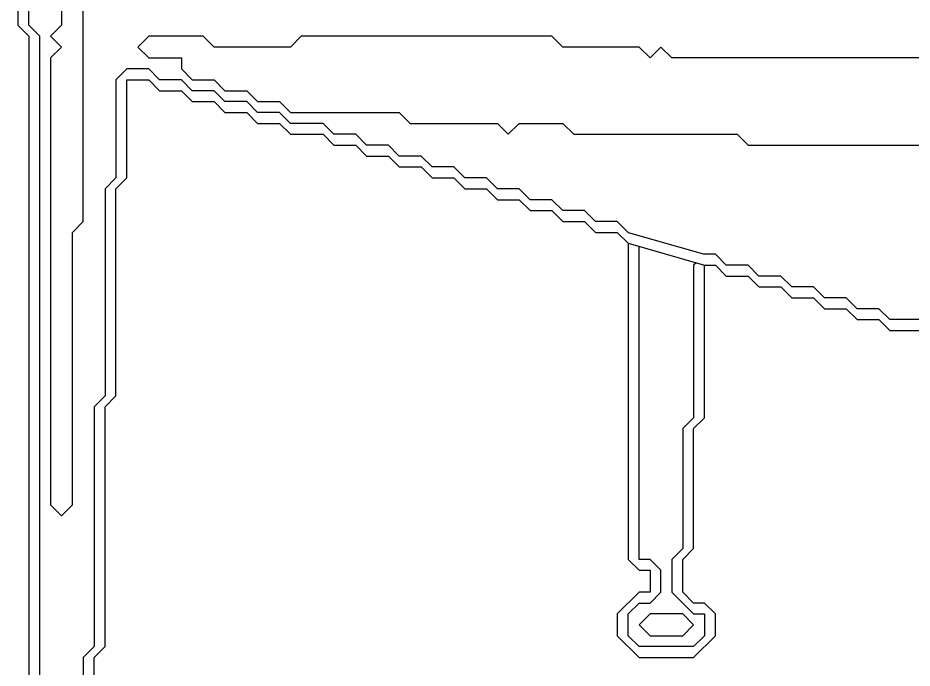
# Model space of a CAD drawing. Extents: x 1.99 to 8.01, y 0.51 to 9.28.
# Drawn here: x 2.279 to 4.693, y 2.81 to 4.564 of the extents above; entities that cross this region are included whole.
import ezdxf

# ---------------------------------------------------------------- set-up
doc = ezdxf.new("R2010")
doc.units = 0
doc.layers.get('0').update_dxf_attribs({"linetype": 'CONTINUOUS'})

msp = doc.modelspace()

# ---------------------------------------------------------------- linework, layer by layer
for points in [[(2.3382, 6.3382), (2.3088, 6.3088), (2.3088, 4.8676), (2.2794, 4.8382), (2.2794, 4.8088), (2.3088, 4.7794), (2.3088, 4.6618), (2.2794, 4.6324), (2.2794, 4.5441), (2.3088, 4.5147), (2.3088, 2.5735)], [(2.3382, 6.3382), (2.3088, 6.3088), (2.3088, 4.8676), (2.2794, 4.8382), (2.2794, 4.8088), (2.3088, 4.7794), (2.3088, 4.6618), (2.2794, 4.6324), (2.2794, 4.5441), (2.3088, 4.5147), (2.3088, 2.5735)], [(2.3382, 6.3382), (2.3088, 6.3088), (2.3088, 4.8676), (2.2794, 4.8382), (2.2794, 4.8088), (2.3088, 4.7794), (2.3088, 4.6618), (2.2794, 4.6324), (2.2794, 4.5441), (2.3088, 4.5147), (2.3088, 2.5735)], [(2.3382, 6.3382), (2.3088, 6.3088), (2.3088, 4.8676), (2.2794, 4.8382), (2.2794, 4.8088), (2.3088, 4.7794), (2.3088, 4.6618), (2.2794, 4.6324), (2.2794, 4.5441), (2.3088, 4.5147), (2.3088, 2.5735)], [(2.3382, 2.5735), (2.3382, 4.5147), (2.3088, 4.5441), (2.3088, 4.6324), (2.3382, 4.6618), (2.3382, 4.7794), (2.3088, 4.8088), (2.3088, 4.8382), (2.3382, 4.8676), (2.3382, 6.3088), (3.0735, 6.3088), (3.1029, 6.3382)], [(2.3382, 2.5735), (2.3382, 4.5147), (2.3088, 4.5441), (2.3088, 4.6324), (2.3382, 4.6618), (2.3382, 4.7794), (2.3088, 4.8088), (2.3088, 4.8382), (2.3382, 4.8676), (2.3382, 6.3088), (3.0735, 6.3088), (3.1029, 6.3382)], [(2.3382, 2.5735), (2.3382, 4.5147), (2.3088, 4.5441), (2.3088, 4.6324), (2.3382, 4.6618), (2.3382, 4.7794), (2.3088, 4.8088), (2.3088, 4.8382), (2.3382, 4.8676), (2.3382, 6.3088), (3.0735, 6.3088), (3.1029, 6.3382)], [(2.3382, 2.5735), (2.3382, 4.5147), (2.3088, 4.5441), (2.3088, 4.6324), (2.3382, 4.6618), (2.3382, 4.7794), (2.3088, 4.8088), (2.3088, 4.8382), (2.3382, 4.8676), (2.3382, 6.3088), (3.0735, 6.3088), (3.1029, 6.3382)], [(5.0441, 4.4559), (4.0441, 4.4559), (4.0147, 4.4853), (3.9853, 4.4559), (3.9559, 4.4853), (3.75, 4.4853), (3.7206, 4.5147), (3.0441, 4.5147), (3.0147, 4.4853), (2.8088, 4.4853), (2.7794, 4.5147), (2.6324, 4.5147), (2.6029, 4.4853), (2.6324, 4.4559), (2.7206, 4.4559), (2.7206, 4.4265), (2.75, 4.3971), (2.8088, 4.3971), (2.8382, 4.3676), (2.8971, 4.3676), (2.9265, 4.3382), (2.9853, 4.3382), (3.0147, 4.3088), (3.3088, 4.3088), (3.3382, 4.2794), (3.5735, 4.2794), (3.6029, 4.25), (3.6324, 4.2794), (3.75, 4.2794), (3.7794, 4.25), (4.2206, 4.25), (4.25, 4.2206), (4.8088, 4.2206)], [(5.0441, 4.4559), (4.0441, 4.4559), (4.0147, 4.4853), (3.9853, 4.4559), (3.9559, 4.4853), (3.75, 4.4853), (3.7206, 4.5147), (3.0441, 4.5147), (3.0147, 4.4853), (2.8088, 4.4853), (2.7794, 4.5147), (2.6324, 4.5147), (2.6029, 4.4853), (2.6324, 4.4559), (2.7206, 4.4559), (2.7206, 4.4265), (2.75, 4.3971), (2.8088, 4.3971), (2.8382, 4.3676), (2.8971, 4.3676), (2.9265, 4.3382), (2.9853, 4.3382), (3.0147, 4.3088), (3.3088, 4.3088), (3.3382, 4.2794), (3.5735, 4.2794), (3.6029, 4.25), (3.6324, 4.2794), (3.75, 4.2794), (3.7794, 4.25), (4.2206, 4.25), (4.25, 4.2206), (4.8088, 4.2206)], [(5.0441, 4.4559), (4.0441, 4.4559), (4.0147, 4.4853), (3.9853, 4.4559), (3.9559, 4.4853), (3.75, 4.4853), (3.7206, 4.5147), (3.0441, 4.5147), (3.0147, 4.4853), (2.8088, 4.4853), (2.7794, 4.5147), (2.6324, 4.5147), (2.6029, 4.4853), (2.6324, 4.4559), (2.7206, 4.4559), (2.7206, 4.4265), (2.75, 4.3971), (2.8088, 4.3971), (2.8382, 4.3676), (2.8971, 4.3676), (2.9265, 4.3382), (2.9853, 4.3382), (3.0147, 4.3088), (3.3088, 4.3088), (3.3382, 4.2794), (3.5735, 4.2794), (3.6029, 4.25), (3.6324, 4.2794), (3.75, 4.2794), (3.7794, 4.25), (4.2206, 4.25), (4.25, 4.2206), (4.8088, 4.2206)], [(5.0441, 4.4559), (4.0441, 4.4559), (4.0147, 4.4853), (3.9853, 4.4559), (3.9559, 4.4853), (3.75, 4.4853), (3.7206, 4.5147), (3.0441, 4.5147), (3.0147, 4.4853), (2.8088, 4.4853), (2.7794, 4.5147), (2.6324, 4.5147), (2.6029, 4.4853), (2.6324, 4.4559), (2.7206, 4.4559), (2.7206, 4.4265), (2.75, 4.3971), (2.8088, 4.3971), (2.8382, 4.3676), (2.8971, 4.3676), (2.9265, 4.3382), (2.9853, 4.3382), (3.0147, 4.3088), (3.3088, 4.3088), (3.3382, 4.2794), (3.5735, 4.2794), (3.6029, 4.25), (3.6324, 4.2794), (3.75, 4.2794), (3.7794, 4.25), (4.2206, 4.25), (4.25, 4.2206), (4.8088, 4.2206)], [(3.9265, 3.9853), (3.8971, 4.0147), (3.8382, 4.0147), (3.8088, 4.0441), (3.75, 4.0441), (3.7206, 4.0735), (3.6618, 4.0735), (3.6324, 4.1029), (3.5735, 4.1029), (3.5441, 4.1324), (3.4853, 4.1324), (3.4559, 4.1618), (3.3971, 4.1618), (3.3676, 4.1912), (3.3088, 4.1912), (3.2794, 4.2206), (3.2206, 4.2206), (3.1912, 4.25), (3.1324, 4.25), (3.1029, 4.2794), (3.0147, 4.2794), (2.9853, 4.3088), (2.9265, 4.3088), (2.8971, 4.3382), (2.8382, 4.3382), (2.8088, 4.3676), (2.75, 4.3676), (2.7206, 4.3971), (2.6618, 4.3971), (2.6324, 4.4265), (2.5735, 4.4265), (2.5441, 4.3971), (2.5441, 4.1324), (2.5147, 4.1029), (2.5147, 3.5441), (2.4853, 3.5147), (2.4853, 2.8676), (2.4559, 2.8382), (2.4559, 2.6029)], [(3.9265, 3.9853), (3.8971, 4.0147), (3.8382, 4.0147), (3.8088, 4.0441), (3.75, 4.0441), (3.7206, 4.0735), (3.6618, 4.0735), (3.6324, 4.1029), (3.5735, 4.1029), (3.5441, 4.1324), (3.4853, 4.1324), (3.4559, 4.1618), (3.3971, 4.1618), (3.3676, 4.1912), (3.3088, 4.1912), (3.2794, 4.2206), (3.2206, 4.2206), (3.1912, 4.25), (3.1324, 4.25), (3.1029, 4.2794), (3.0147, 4.2794), (2.9853, 4.3088), (2.9265, 4.3088), (2.8971, 4.3382), (2.8382, 4.3382), (2.8088, 4.3676), (2.75, 4.3676), (2.7206, 4.3971), (2.6618, 4.3971), (2.6324, 4.4265), (2.5735, 4.4265), (2.5441, 4.3971), (2.5441, 4.1324), (2.5147, 4.1029), (2.5147, 3.5441), (2.4853, 3.5147), (2.4853, 2.8676), (2.4559, 2.8382), (2.4559, 2.6029)], [(3.9265, 3.9853), (3.8971, 4.0147), (3.8382, 4.0147), (3.8088, 4.0441), (3.75, 4.0441), (3.7206, 4.0735), (3.6618, 4.0735), (3.6324, 4.1029), (3.5735, 4.1029), (3.5441, 4.1324), (3.4853, 4.1324), (3.4559, 4.1618), (3.3971, 4.1618), (3.3676, 4.1912), (3.3088, 4.1912), (3.2794, 4.2206), (3.2206, 4.2206), (3.1912, 4.25), (3.1324, 4.25), (3.1029, 4.2794), (3.0147, 4.2794), (2.9853, 4.3088), (2.9265, 4.3088), (2.8971, 4.3382), (2.8382, 4.3382), (2.8088, 4.3676), (2.75, 4.3676), (2.7206, 4.3971), (2.6618, 4.3971), (2.6324, 4.4265), (2.5735, 4.4265), (2.5441, 4.3971), (2.5441, 4.1324), (2.5147, 4.1029), (2.5147, 3.5441), (2.4853, 3.5147), (2.4853, 2.8676), (2.4559, 2.8382), (2.4559, 2.6029)], [(3.9265, 3.9853), (3.8971, 4.0147), (3.8382, 4.0147), (3.8088, 4.0441), (3.75, 4.0441), (3.7206, 4.0735), (3.6618, 4.0735), (3.6324, 4.1029), (3.5735, 4.1029), (3.5441, 4.1324), (3.4853, 4.1324), (3.4559, 4.1618), (3.3971, 4.1618), (3.3676, 4.1912), (3.3088, 4.1912), (3.2794, 4.2206), (3.2206, 4.2206), (3.1912, 4.25), (3.1324, 4.25), (3.1029, 4.2794), (3.0147, 4.2794), (2.9853, 4.3088), (2.9265, 4.3088), (2.8971, 4.3382), (2.8382, 4.3382), (2.8088, 4.3676), (2.75, 4.3676), (2.7206, 4.3971), (2.6618, 4.3971), (2.6324, 4.4265), (2.5735, 4.4265), (2.5441, 4.3971), (2.5441, 4.1324), (2.5147, 4.1029), (2.5147, 3.5441), (2.4853, 3.5147), (2.4853, 2.8676), (2.4559, 2.8382), (2.4559, 2.6029)], [(2.4853, 2.6029), (2.4853, 2.8382), (2.5147, 2.8676), (2.5147, 3.5147), (2.5441, 3.5441), (2.5441, 4.1029), (2.5735, 4.1324), (2.5735, 4.3971), (2.6324, 4.3971), (2.6618, 4.3676), (2.7206, 4.3676), (2.75, 4.3382), (2.8088, 4.3382), (2.8382, 4.3088), (2.8971, 4.3088), (2.9265, 4.2794), (2.9853, 4.2794), (3.0147, 4.25), (3.1029, 4.25), (3.1324, 4.2206), (3.1912, 4.2206), (3.2206, 4.1912), (3.2794, 4.1912), (3.3088, 4.1618), (3.3676, 4.1618), (3.3971, 4.1324), (3.4559, 4.1324), (3.4853, 4.1029), (3.5441, 4.1029), (3.5735, 4.0735), (3.6324, 4.0735), (3.6618, 4.0441), (3.7206, 4.0441), (3.75, 4.0147), (3.8088, 4.0147), (3.8382, 3.9853), (3.8971, 3.9853), (3.9265, 3.9559), (3.9265, 3.1029), (3.9559, 3.0735), (3.9853, 3.0735), (3.9853, 3.0147), (3.9559, 3.0147), (3.8971, 2.9559), (3.8971, 2.8971), (3.9559, 2.8382), (4.1029, 2.8382), (4.1618, 2.8971), (4.1618, 2.9559), (4.1324, 2.9853), (4.1029, 2.9853), (4.0735, 3.0147), (4.0735, 3.1029), (4.1029, 3.1324), (4.1029, 3.4559), (4.1324, 3.4853), (4.1324, 3.8971), (4.1618, 3.8971), (4.1912, 3.8676), (4.25, 3.8676), (4.2794, 3.8382), (4.3382, 3.8382), (4.3676, 3.8088), (4.4265, 3.8088), (4.4559, 3.7794), (4.5147, 3.7794), (4.5441, 3.75), (4.6029, 3.75), (4.6324, 3.7206), (4.7206, 3.7206)], [(2.4853, 2.6029), (2.4853, 2.8382), (2.5147, 2.8676), (2.5147, 3.5147), (2.5441, 3.5441), (2.5441, 4.1029), (2.5735, 4.1324), (2.5735, 4.3971), (2.6324, 4.3971), (2.6618, 4.3676), (2.7206, 4.3676), (2.75, 4.3382), (2.8088, 4.3382), (2.8382, 4.3088), (2.8971, 4.3088), (2.9265, 4.2794), (2.9853, 4.2794), (3.0147, 4.25), (3.1029, 4.25), (3.1324, 4.2206), (3.1912, 4.2206), (3.2206, 4.1912), (3.2794, 4.1912), (3.3088, 4.1618), (3.3676, 4.1618), (3.3971, 4.1324), (3.4559, 4.1324), (3.4853, 4.1029), (3.5441, 4.1029), (3.5735, 4.0735), (3.6324, 4.0735), (3.6618, 4.0441), (3.7206, 4.0441), (3.75, 4.0147), (3.8088, 4.0147), (3.8382, 3.9853), (3.8971, 3.9853), (3.9265, 3.9559), (3.9265, 3.1029), (3.9559, 3.0735), (3.9853, 3.0735), (3.9853, 3.0147), (3.9559, 3.0147), (3.8971, 2.9559), (3.8971, 2.8971), (3.9559, 2.8382), (4.1029, 2.8382), (4.1618, 2.8971), (4.1618, 2.9559), (4.1324, 2.9853), (4.1029, 2.9853), (4.0735, 3.0147), (4.0735, 3.1029), (4.1029, 3.1324), (4.1029, 3.4559), (4.1324, 3.4853), (4.1324, 3.8971), (4.1618, 3.8971), (4.1912, 3.8676), (4.25, 3.8676), (4.2794, 3.8382), (4.3382, 3.8382), (4.3676, 3.8088), (4.4265, 3.8088), (4.4559, 3.7794), (4.5147, 3.7794), (4.5441, 3.75), (4.6029, 3.75), (4.6324, 3.7206), (4.7206, 3.7206)], [(2.4853, 2.6029), (2.4853, 2.8382), (2.5147, 2.8676), (2.5147, 3.5147), (2.5441, 3.5441), (2.5441, 4.1029), (2.5735, 4.1324), (2.5735, 4.3971), (2.6324, 4.3971), (2.6618, 4.3676), (2.7206, 4.3676), (2.75, 4.3382), (2.8088, 4.3382), (2.8382, 4.3088), (2.8971, 4.3088), (2.9265, 4.2794), (2.9853, 4.2794), (3.0147, 4.25), (3.1029, 4.25), (3.1324, 4.2206), (3.1912, 4.2206), (3.2206, 4.1912), (3.2794, 4.1912), (3.3088, 4.1618), (3.3676, 4.1618), (3.3971, 4.1324), (3.4559, 4.1324), (3.4853, 4.1029), (3.5441, 4.1029), (3.5735, 4.0735), (3.6324, 4.0735), (3.6618, 4.0441), (3.7206, 4.0441), (3.75, 4.0147), (3.8088, 4.0147), (3.8382, 3.9853), (3.8971, 3.9853), (3.9265, 3.9559), (3.9265, 3.1029), (3.9559, 3.0735), (3.9853, 3.0735), (3.9853, 3.0147), (3.9559, 3.0147), (3.8971, 2.9559), (3.8971, 2.8971), (3.9559, 2.8382), (4.1029, 2.8382), (4.1618, 2.8971), (4.1618, 2.9559), (4.1324, 2.9853), (4.1029, 2.9853), (4.0735, 3.0147), (4.0735, 3.1029), (4.1029, 3.1324), (4.1029, 3.4559), (4.1324, 3.4853), (4.1324, 3.8971), (4.1618, 3.8971), (4.1912, 3.8676), (4.25, 3.8676), (4.2794, 3.8382), (4.3382, 3.8382), (4.3676, 3.8088), (4.4265, 3.8088), (4.4559, 3.7794), (4.5147, 3.7794), (4.5441, 3.75), (4.6029, 3.75), (4.6324, 3.7206), (4.7206, 3.7206)], [(2.4853, 2.6029), (2.4853, 2.8382), (2.5147, 2.8676), (2.5147, 3.5147), (2.5441, 3.5441), (2.5441, 4.1029), (2.5735, 4.1324), (2.5735, 4.3971), (2.6324, 4.3971), (2.6618, 4.3676), (2.7206, 4.3676), (2.75, 4.3382), (2.8088, 4.3382), (2.8382, 4.3088), (2.8971, 4.3088), (2.9265, 4.2794), (2.9853, 4.2794), (3.0147, 4.25), (3.1029, 4.25), (3.1324, 4.2206), (3.1912, 4.2206), (3.2206, 4.1912), (3.2794, 4.1912), (3.3088, 4.1618), (3.3676, 4.1618), (3.3971, 4.1324), (3.4559, 4.1324), (3.4853, 4.1029), (3.5441, 4.1029), (3.5735, 4.0735), (3.6324, 4.0735), (3.6618, 4.0441), (3.7206, 4.0441), (3.75, 4.0147), (3.8088, 4.0147), (3.8382, 3.9853), (3.8971, 3.9853), (3.9265, 3.9559), (3.9265, 3.1029), (3.9559, 3.0735), (3.9853, 3.0735), (3.9853, 3.0147), (3.9559, 3.0147), (3.8971, 2.9559), (3.8971, 2.8971), (3.9559, 2.8382), (4.1029, 2.8382), (4.1618, 2.8971), (4.1618, 2.9559), (4.1324, 2.9853), (4.1029, 2.9853), (4.0735, 3.0147), (4.0735, 3.1029), (4.1029, 3.1324), (4.1029, 3.4559), (4.1324, 3.4853), (4.1324, 3.8971), (4.1618, 3.8971), (4.1912, 3.8676), (4.25, 3.8676), (4.2794, 3.8382), (4.3382, 3.8382), (4.3676, 3.8088), (4.4265, 3.8088), (4.4559, 3.7794), (4.5147, 3.7794), (4.5441, 3.75), (4.6029, 3.75), (4.6324, 3.7206), (4.7206, 3.7206)], [(3.9265, 3.9853), (4.1324, 3.9265)], [(3.9265, 3.9853), (4.1324, 3.9265)], [(3.9265, 3.9559), (4.1324, 3.8971)], [(3.9265, 3.9559), (4.1324, 3.8971)], [(4.1095, 3.9036), (4.1029, 3.8971), (4.1029, 3.4853), (4.0735, 3.4559), (4.0735, 3.1324), (4.0441, 3.1029), (4.0441, 3.0147), (4.1029, 2.9559), (4.1324, 2.9559), (4.1324, 2.8971), (4.1029, 2.8676), (3.9559, 2.8676), (3.9265, 2.8971), (3.9265, 2.9559), (3.9559, 2.9853), (3.9853, 2.9853), (4.0147, 3.0147), (4.0147, 3.0735), (3.9853, 3.1029), (3.9559, 3.1029), (3.9559, 3.9475)], [(4.1095, 3.9036), (4.1029, 3.8971), (4.1029, 3.4853), (4.0735, 3.4559), (4.0735, 3.1324), (4.0441, 3.1029), (4.0441, 3.0147), (4.1029, 2.9559), (4.1324, 2.9559), (4.1324, 2.8971), (4.1029, 2.8676), (3.9559, 2.8676), (3.9265, 2.8971), (3.9265, 2.9559), (3.9559, 2.9853), (3.9853, 2.9853), (4.0147, 3.0147), (4.0147, 3.0735), (3.9853, 3.1029), (3.9559, 3.1029), (3.9559, 3.9475)], [(4.1095, 3.9036), (4.1029, 3.8971), (4.1029, 3.4853), (4.0735, 3.4559), (4.0735, 3.1324), (4.0441, 3.1029), (4.0441, 3.0147), (4.1029, 2.9559), (4.1324, 2.9559), (4.1324, 2.8971), (4.1029, 2.8676), (3.9559, 2.8676), (3.9265, 2.8971), (3.9265, 2.9559), (3.9559, 2.9853), (3.9853, 2.9853), (4.0147, 3.0147), (4.0147, 3.0735), (3.9853, 3.1029), (3.9559, 3.1029), (3.9559, 3.9475)], [(4.1095, 3.9036), (4.1029, 3.8971), (4.1029, 3.4853), (4.0735, 3.4559), (4.0735, 3.1324), (4.0441, 3.1029), (4.0441, 3.0147), (4.1029, 2.9559), (4.1324, 2.9559), (4.1324, 2.8971), (4.1029, 2.8676), (3.9559, 2.8676), (3.9265, 2.8971), (3.9265, 2.9559), (3.9559, 2.9853), (3.9853, 2.9853), (4.0147, 3.0147), (4.0147, 3.0735), (3.9853, 3.1029), (3.9559, 3.1029), (3.9559, 3.9475)], [(4.7206, 3.75), (4.6324, 3.75), (4.6029, 3.7794), (4.5441, 3.7794), (4.5147, 3.8088), (4.4559, 3.8088), (4.4265, 3.8382), (4.3676, 3.8382), (4.3382, 3.8676), (4.2794, 3.8676), (4.25, 3.8971), (4.1912, 3.8971), (4.1618, 3.9265), (4.1324, 3.9265)], [(4.7206, 3.75), (4.6324, 3.75), (4.6029, 3.7794), (4.5441, 3.7794), (4.5147, 3.8088), (4.4559, 3.8088), (4.4265, 3.8382), (4.3676, 3.8382), (4.3382, 3.8676), (4.2794, 3.8676), (4.25, 3.8971), (4.1912, 3.8971), (4.1618, 3.9265), (4.1324, 3.9265)], [(4.7206, 3.75), (4.6324, 3.75), (4.6029, 3.7794), (4.5441, 3.7794), (4.5147, 3.8088), (4.4559, 3.8088), (4.4265, 3.8382), (4.3676, 3.8382), (4.3382, 3.8676), (4.2794, 3.8676), (4.25, 3.8971), (4.1912, 3.8971), (4.1618, 3.9265), (4.1324, 3.9265)], [(4.7206, 3.75), (4.6324, 3.75), (4.6029, 3.7794), (4.5441, 3.7794), (4.5147, 3.8088), (4.4559, 3.8088), (4.4265, 3.8382), (4.3676, 3.8382), (4.3382, 3.8676), (4.2794, 3.8676), (4.25, 3.8971), (4.1912, 3.8971), (4.1618, 3.9265), (4.1324, 3.9265)]]:
    msp.add_lwpolyline(points)
for points in [[(2.4265, 4.75), (2.3971, 4.7794), (2.3676, 4.75), (2.3676, 4.6618), (2.3971, 4.6324), (2.3971, 4.5441), (2.3676, 4.5147), (2.3971, 4.4853), (2.3676, 4.4559), (2.3676, 3.25), (2.3971, 3.2206), (2.4265, 3.25), (2.4265, 3.9853), (2.4559, 4.0147), (2.4559, 4.6912), (2.4265, 4.7206), (2.4265, 4.75)], [(2.4265, 4.75), (2.3971, 4.7794), (2.3676, 4.75), (2.3676, 4.6618), (2.3971, 4.6324), (2.3971, 4.5441), (2.3676, 4.5147), (2.3971, 4.4853), (2.3676, 4.4559), (2.3676, 3.25), (2.3971, 3.2206), (2.4265, 3.25), (2.4265, 3.9853), (2.4559, 4.0147), (2.4559, 4.6912), (2.4265, 4.7206), (2.4265, 4.75)], [(2.4265, 4.75), (2.3971, 4.7794), (2.3676, 4.75), (2.3676, 4.6618), (2.3971, 4.6324), (2.3971, 4.5441), (2.3676, 4.5147), (2.3971, 4.4853), (2.3676, 4.4559), (2.3676, 3.25), (2.3971, 3.2206), (2.4265, 3.25), (2.4265, 3.9853), (2.4559, 4.0147), (2.4559, 4.6912), (2.4265, 4.7206), (2.4265, 4.75)], [(2.4265, 4.75), (2.3971, 4.7794), (2.3676, 4.75), (2.3676, 4.6618), (2.3971, 4.6324), (2.3971, 4.5441), (2.3676, 4.5147), (2.3971, 4.4853), (2.3676, 4.4559), (2.3676, 3.25), (2.3971, 3.2206), (2.4265, 3.25), (2.4265, 3.9853), (2.4559, 4.0147), (2.4559, 4.6912), (2.4265, 4.7206), (2.4265, 4.75)], [(4.1029, 2.9265), (4.0735, 2.9559), (3.9853, 2.9559), (3.9559, 2.9265), (3.9853, 2.8971), (4.0735, 2.8971), (4.1029, 2.9265)], [(4.1029, 2.9265), (4.0735, 2.9559), (3.9853, 2.9559), (3.9559, 2.9265), (3.9853, 2.8971), (4.0735, 2.8971), (4.1029, 2.9265)], [(4.1029, 2.9265), (4.0735, 2.9559), (3.9853, 2.9559), (3.9559, 2.9265), (3.9853, 2.8971), (4.0735, 2.8971), (4.1029, 2.9265)], [(4.1029, 2.9265), (4.0735, 2.9559), (3.9853, 2.9559), (3.9559, 2.9265), (3.9853, 2.8971), (4.0735, 2.8971), (4.1029, 2.9265)]]:
    msp.add_lwpolyline(points, close=True)

doc.saveas('drawing.dxf')
